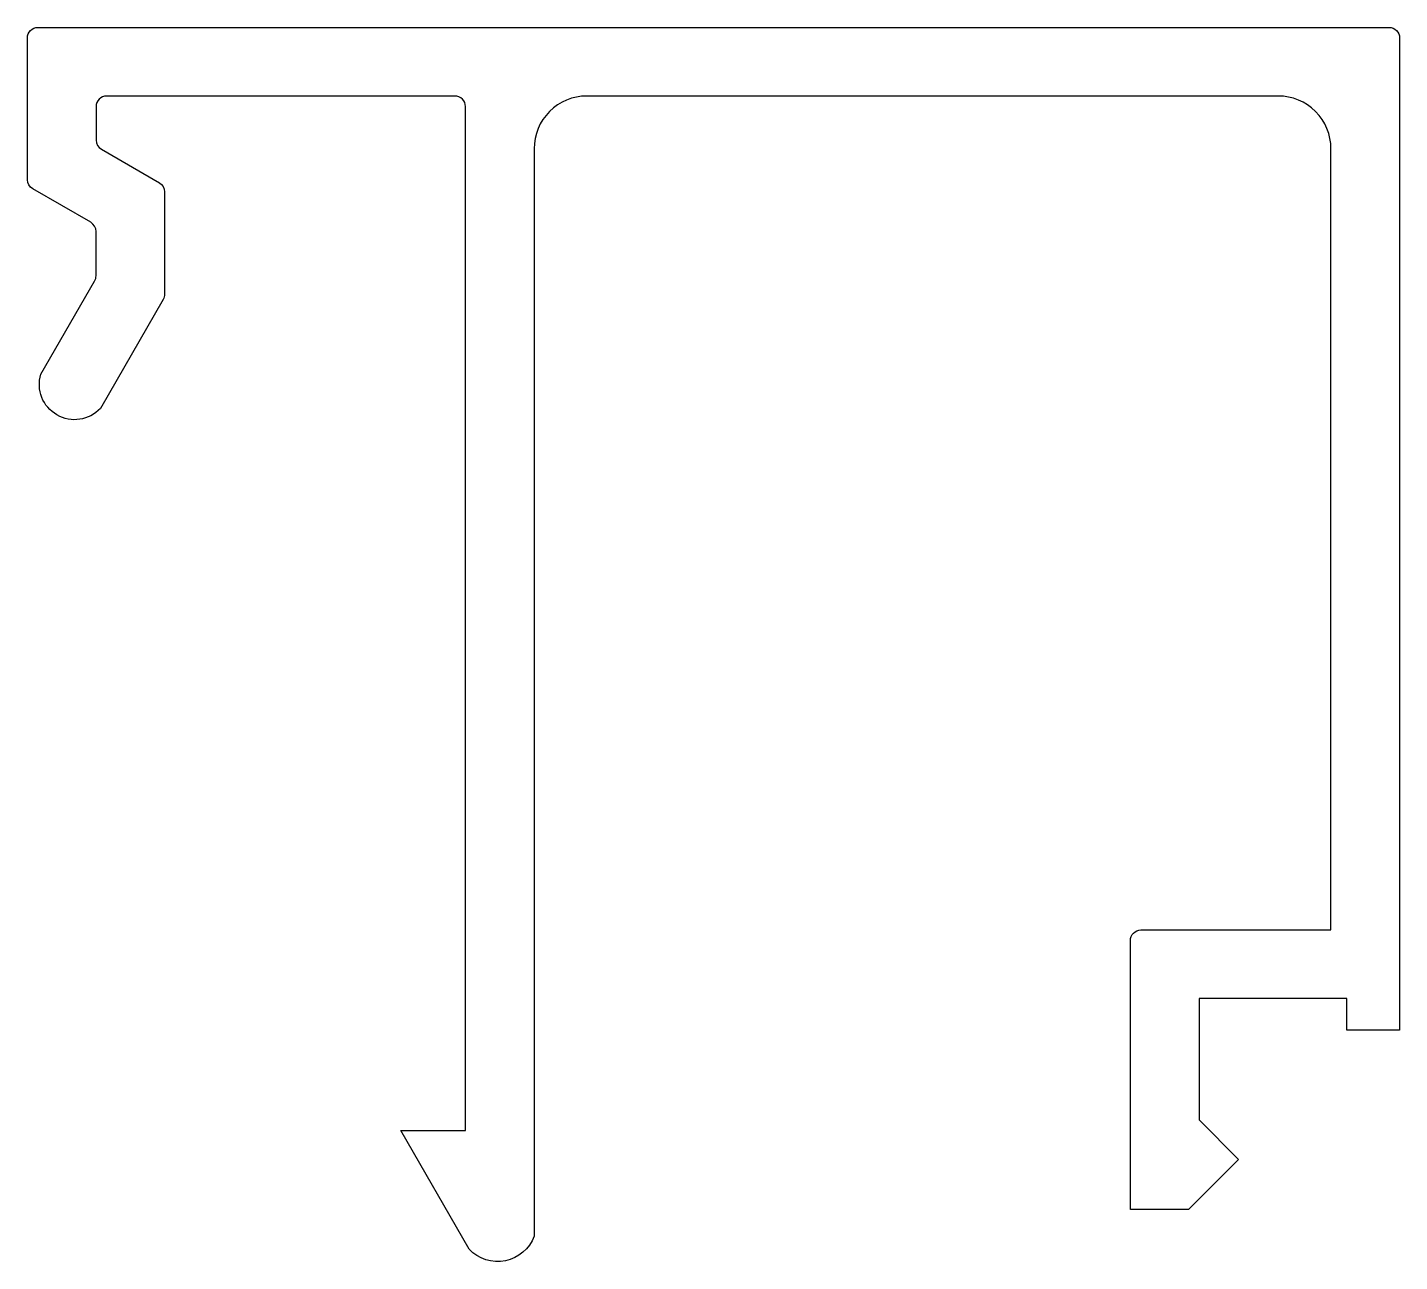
# Model space of a CAD drawing. Extents: x 360.8 to 386.8, y 193.7 to 217.1.
import ezdxf

# ---------------------------------------------------------------- set-up
doc = ezdxf.new("R2010")
doc.units = 0
doc.header["$LTSCALE"] = 15
doc.layers.add('CK_LEVEL_1', color=7, linetype='CONTINUOUS')

msp = doc.modelspace()

# ---------------------------------------------------------------- linework, layer by layer
at = {"layer": 'CK_LEVEL_1', "color": 0, "linetype": 'CONTINUOUS'}
msp.add_lwpolyline([(362.067, 212.293, 0.131652), (362.094, 212.393), (362.094, 212.393), (362.094, 213.234), (362.094, 213.235, 0.267949), (361.994, 213.408), (361.994, 213.408), (360.894, 214.043), (360.894, 214.043, -0.267949), (360.794, 214.216), (360.794, 214.216), (360.794, 216.901), (360.794, 216.901, -0.414214), (360.994, 217.101), (360.994, 217.101), (386.594, 217.101), (386.594, 217.101, -0.414214), (386.794, 216.901), (386.794, 216.901), (386.794, 198.101), (385.794, 198.101), (385.794, 198.701), (382.994, 198.701), (382.994, 196.401), (383.744, 195.651), (382.794, 194.701), (381.694, 194.701), (381.694, 199.801, -0.414214), (381.894, 200.001), (385.494, 200.001), (385.494, 214.801, 0.414214), (384.494, 215.801), (371.394, 215.801, 0.414214), (370.394, 214.801), (370.394, 194.197, -0.556352), (369.167, 193.949), (369.167, 193.949), (367.867, 196.201), (369.094, 196.201), (369.094, 215.601, 0.414214), (368.894, 215.801), (362.294, 215.801, 0.414214), (362.094, 215.601), (362.094, 214.967, 0.267947), (362.194, 214.793), (363.294, 214.158, -0.267947), (363.394, 213.985), (363.394, 212.045, -0.131649), (363.367, 211.945), (362.175, 209.881, -0.795543), (361.049, 210.531), (361.049, 210.531), (362.067, 212.293)], format="xyb", close=True, dxfattribs=at)

doc.saveas('drawing.dxf')
